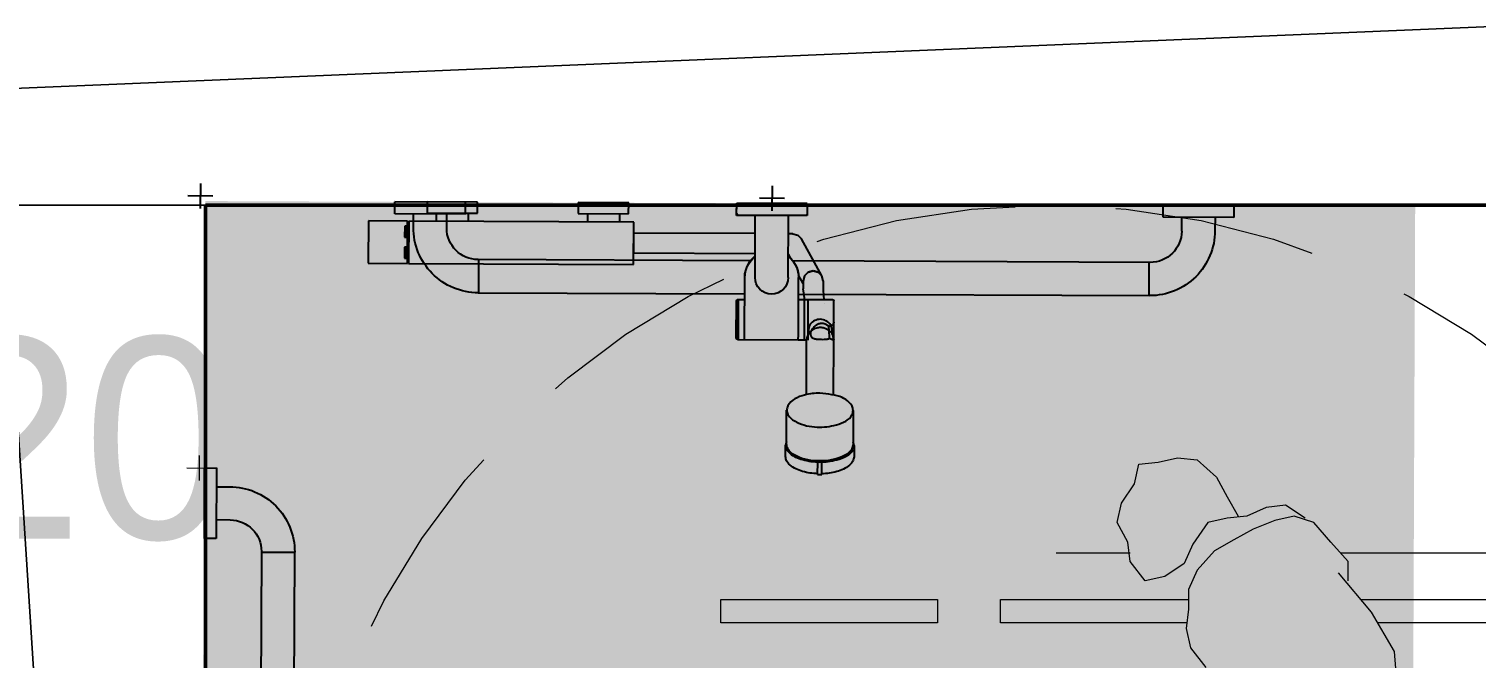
# Model space of a CAD drawing. Header units: metres. Extents: x 148.5 to 220.7, y 14.2 to 65.9.
# Drawn here: x 170.463 to 171.898, y 41.359 to 41.984 of the extents above; entities that cross this region are included whole.
import ezdxf

# ---------------------------------------------------------------- set-up
doc = ezdxf.new("R2010")
doc.units = ezdxf.units.M
doc.header["$XCLIPFRAME"] = 2
doc.header["$PDMODE"] = 65
doc.linetypes.add('AUSGEZOGEN', pattern=[0])
doc.linetypes.add('VERDECKT2_S2', pattern=[0.27, 0.2, -0.07])
for name, color, linetype, lineweight in [('Flächenelemente Allgemein', 7, 'AUSGEZOGEN', 13), ('Hilfskonstruktion', 52, 'AUSGEZOGEN', 25), ('Menschen', 7, 'AUSGEZOGEN', 18), ('Möblierung', 7, 'AUSGEZOGEN', 13), ('Raum', 250, 'AUSGEZOGEN', 13), ('Sanitär', 7, 'AUSGEZOGEN', 25), ('Standard', 7, 'AUSGEZOGEN', 25), ('Wand Holz nicht tragend', 7, 'AUSGEZOGEN', 13), ('Wand Holz tragend', 7, 'AUSGEZOGEN', 13)]:
    doc.layers.add(name, color=color, linetype=linetype, lineweight=lineweight)
doc.styles.add('Posterama Text Light', font='')
doc.styles.get('Posterama Text Light').set_extended_font_data('Posterama Text Light')
doc.dimstyles.new('DIMSTYLE_4', dxfattribs={"dimtxt": 0.2, "dimasz": 0.3, "dimexe": 0, "dimexo": 1e-06, "dimgap": 0.1, "dimtad": 0, "dimrnd": 0.005, "dimzin": 0, "dimdsep": 46, "dimtxsty": 'Posterama Text Light', "dimblk1": 'ALL_ML_STRICH', "dimblk2": 'ALL_ML_STRICH', "dimsah": 1, "dimcen": 0, "dimse1": 1, "dimse2": 1, "dimclrd": 7, "dimclre": 7, "dimclrt": 7, "dimadec": 0, "dimazin": 0, "dimtfac": 1, "dimtdec": 0, "dimtix": 1, "dimtmove": 2, "dimatfit": 3, "dimfxl": 0, "dimtzin": 0, "dimlwd": 0, "dimlwe": 25, "dimarcsym": 0})
doc.dimstyles.new('DIMSTYLE_5', dxfattribs={"dimtxt": 0.2, "dimasz": 0.3, "dimexe": 0, "dimexo": 1e-06, "dimgap": 0.1, "dimtad": 0, "dimdec": 3, "dimrnd": 0.005, "dimzin": 0, "dimdsep": 46, "dimtxsty": 'Posterama Text Light', "dimblk1": 'ALL_ML_STRICH', "dimblk2": 'ALL_ML_STRICH', "dimsah": 1, "dimcen": 0, "dimse1": 1, "dimse2": 1, "dimclrd": 7, "dimclre": 7, "dimclrt": 7, "dimadec": 0, "dimazin": 0, "dimtfac": 1, "dimtdec": 0, "dimtix": 1, "dimtmove": 2, "dimatfit": 3, "dimfxl": 0, "dimtzin": 0, "dimlwd": 0, "dimlwe": 25, "dimarcsym": 0})
doc.dimstyles.new('DIMSTYLE_8', dxfattribs={"dimtxt": 0.2, "dimasz": 0.3, "dimexe": 0, "dimexo": 1e-06, "dimgap": 0.1, "dimtad": 2, "dimdec": 1, "dimlfac": 100, "dimrnd": 0.5, "dimzin": 0, "dimdsep": 46, "dimtxsty": 'Posterama Text Light', "dimblk1": 'ALL_ML_STRICH', "dimblk2": 'ALL_ML_STRICH', "dimsah": 1, "dimcen": 0, "dimse1": 1, "dimse2": 1, "dimclrd": 7, "dimclre": 7, "dimclrt": 7, "dimadec": 0, "dimazin": 0, "dimtfac": 1, "dimtdec": 0, "dimtix": 1, "dimtmove": 2, "dimatfit": 3, "dimfxl": 0, "dimtvp": 1.2, "dimtzin": 0, "dimlwd": 0, "dimlwe": 18, "dimarcsym": 0})
picture_1 = doc.add_image_def('image1.jpg', size_in_pixel=(256, 256))

# ---------------------------------------------------------------- blocks, each defined once
blk = doc.blocks.new('NSY100')
at = {"color": 0, "linetype": 'ByBlock', "lineweight": -2}
for p, q in [((-0.05, 0), (0.05, 0)), ((0, 0.05), (0, -0.05))]:
    blk.add_line(p, q, dxfattribs=at)
blk = doc.blocks.new('S-Duschhandlauf-1250x762-Br_$F1', base_point=(0.005, -1.098))
at = {"layer": 'Flächenelemente Allgemein', "linetype": 'AUSGEZOGEN', "lineweight": 13, "transparency": 33554687}
blk.add_hatch(color=254, dxfattribs=at).paths.add_polyline_path([(0, -1.103), (-1.2, -1.103), (-1.2, -2.303), (0, -2.303)])
at = {"layer": 'Hilfskonstruktion', "color": 7, "linetype": 'AUSGEZOGEN', "lineweight": 13, "transparency": 33554687, "xscale": 0.2499999809265151, "yscale": 0.2499999809265151, "zscale": 0.2499999809265151}
blk.add_blockref('NSY100', (0.005, -1.098), dxfattribs=at)
blk = doc.blocks.new('S-Duschhandlauf-1250x762-Br_$F2', base_point=(0.005, -1.098))
at = {"layer": 'Hilfskonstruktion', "transparency": 33554687, "xscale": 0.2499999809265151, "yscale": 0.2499999809265151, "zscale": 0.2499999809265151}
blk.add_blockref('NSY100', (-0.562, -1.098), dxfattribs=at)
blk = doc.blocks.new('S-Duschhandlauf-1250x762-Br_$F4', base_point=(0.005, -1.098))
at = {"layer": 'Sanitär', "transparency": 33554687}
for p, q in [((-1.02, -1.103), (-0.95, -1.103)), ((-1.02, -1.103), (-1.02, -1.115)), ((-0.95, -1.115), (-0.95, -1.103)), ((-0.597, -1.103), (-0.527, -1.103)), ((-0.597, -1.103), (-0.597, -1.115)), ((-0.527, -1.115), (-0.527, -1.103)), ((-0.258, -1.103), (-0.188, -1.103)), ((-0.258, -1.115), (-0.258, -1.103)), ((-0.188, -1.115), (-0.188, -1.103)), ((-1.02, -1.115), (-0.95, -1.115)), ((-1.0015, -1.115), (-1.0015, -1.1282)), ((-0.9685, -1.1288), (-0.9685, -1.115)), ((-0.597, -1.115), (-0.527, -1.115)), ((-0.5785, -1.1765), (-0.5785, -1.115)), ((-0.5455, -1.1765), (-0.5455, -1.115)), ((-0.258, -1.115), (-0.188, -1.115)), ((-0.2395, -1.1288), (-0.2395, -1.115)), ((-0.2065, -1.1282), (-0.2065, -1.115)), ((-0.9373, -1.16), (-0.5829, -1.16)), ((-0.9365, -1.193), (-0.9365, -1.16)), ((-0.5411, -1.16), (-0.2707, -1.16)), ((-0.2715, -1.193), (-0.2715, -1.16)), ((-0.5887, -1.2335), (-0.5887, -1.1765)), ((-0.5353, -1.2335), (-0.5353, -1.1765)), ((-0.5887, -1.193), (-0.9369, -1.193)), ((-0.5947, -1.1985), (-0.5887, -1.1985)), ((-0.5947, -1.2385), (-0.5947, -1.1985)), ((-0.2711, -1.193), (-0.5353, -1.193)), ((-0.5291, -1.1985), (-0.5353, -1.1985)), ((-0.5293, -1.2385), (-0.5293, -1.1985)), ((-0.5272, -1.2365), (-0.5272, -1.2005)), ((-0.5887, -1.2376), (-0.5887, -1.2336)), ((-0.5353, -1.2376), (-0.5353, -1.2336)), ((-0.5947, -1.2385), (-0.5291, -1.2385)), ((-0.5887, -1.2385), (-0.5887, -1.2377)), ((-0.5353, -1.2385), (-0.5353, -1.2377))]:
    blk.add_line(p, q, dxfattribs=at)
for centre, radius, start, end in [((-0.9369, -1.1284), 0.0646, 179.8467, 270), ((-0.9373, -1.1288), 0.0312, 180, 270), ((-0.2711, -1.1284), 0.0646, 270, 0.1533), ((-0.2707, -1.1288), 0.0312, 270, 0), ((-0.5618, -1.1767), 0.0269, 128.406, 180.3266), ((-0.5623, -1.1767), 0.0269, 359.6734, 51.594), ((-0.562, -1.1765), 0.0165, 180, 0), ((-0.5291, -1.2005), 0.00199, 0, 90), ((-0.5291, -1.2365), 0.00199, 270, 0)]:
    blk.add_arc(centre, radius, start, end, dxfattribs=at)
at = {"layer": 'Hilfskonstruktion', "transparency": 33554687, "xscale": 0.2499999809265151, "yscale": 0.2499999809265151, "zscale": 0.2499999809265151}
blk.add_blockref('NSY100', (0.005, -1.098), dxfattribs=at)
blk = doc.blocks.new('S-DUArmatur-01_$F2', base_point=(-5.6261, 2.1674))
at = {"layer": 'Hilfskonstruktion', "color": 7, "linetype": 'AUSGEZOGEN', "lineweight": 13, "transparency": 33554687, "xscale": 0.2499999809265151, "yscale": 0.2499999809265151, "zscale": 0.2499999809265151}
blk.add_blockref('NSY100', (-5.6261, 2.1674), dxfattribs=at)
blk = doc.blocks.new('S-DUArmatur-01_$F3', base_point=(-5.6261, 2.1674))
at = {"layer": 'Sanitär', "linetype": 'AUSGEZOGEN', "lineweight": 13, "transparency": 33554687}
for color, points in [(1, [(-5.2639, 2.1274), (-5.2619, 2.1274), (-5.2619, 2.1383), (-5.2639, 2.1383)]), (5, [(-5.2639, 2.1066), (-5.2619, 2.1066), (-5.2619, 2.1174), (-5.2639, 2.1174)])]:
    blk.add_hatch(color=color, dxfattribs=at).paths.add_polyline_path(points)
at = {"layer": 'Sanitär', "transparency": 33554687}
for p, q in [((-5.484, 2.1514), (-5.484, 2.1624)), ((-5.484, 2.1624), (-5.434, 2.1624)), ((-5.434, 2.1624), (-5.434, 2.1514)), ((-5.334, 2.1514), (-5.334, 2.1624)), ((-5.334, 2.1624), (-5.284, 2.1624)), ((-5.284, 2.1624), (-5.284, 2.1514)), ((-5.489, 2.1013), (-5.489, 2.1433)), ((-5.489, 2.1433), (-5.2659, 2.1433)), ((-5.434, 2.1514), (-5.484, 2.1514)), ((-5.4749, 2.1514), (-5.4749, 2.1433)), ((-5.4431, 2.1514), (-5.4431, 2.1433)), ((-5.284, 2.1514), (-5.334, 2.1514)), ((-5.3249, 2.1514), (-5.3249, 2.1433)), ((-5.2931, 2.1514), (-5.2931, 2.1433)), ((-5.2659, 2.1433), (-5.2659, 2.1013)), ((-5.2659, 2.1392), (-5.2648, 2.1392)), ((-5.2648, 2.1013), (-5.2648, 2.1433)), ((-5.2648, 2.1433), (-5.2259, 2.1433)), ((-5.2259, 2.1433), (-5.2259, 2.1013)), ((-5.2639, 2.1274), (-5.2639, 2.1383)), ((-5.2639, 2.1383), (-5.2619, 2.1383)), ((-5.2619, 2.1274), (-5.2639, 2.1274)), ((-5.2619, 2.1383), (-5.2619, 2.1274)), ((-5.2639, 2.1066), (-5.2639, 2.1174)), ((-5.2639, 2.1174), (-5.2619, 2.1174)), ((-5.2619, 2.1174), (-5.2619, 2.1066)), ((-5.2659, 2.1013), (-5.489, 2.1013)), ((-5.2659, 2.1054), (-5.2648, 2.1054)), ((-5.2259, 2.1013), (-5.2648, 2.1013)), ((-5.2619, 2.1066), (-5.2639, 2.1066))]:
    blk.add_line(p, q, dxfattribs=at)
at = {"layer": 'Hilfskonstruktion', "color": 7, "linetype": 'AUSGEZOGEN', "lineweight": 13, "transparency": 33554687, "xscale": 0.2499999809265151, "yscale": 0.2499999809265151, "zscale": 0.2499999809265151}
blk.add_blockref('NSY100', (-5.6261, 2.1674), dxfattribs=at)
blk = doc.blocks.new('S-Armatur-bfrei-02_$F2', base_point=(-6.4031, 2.1674))
at = {"layer": 'Hilfskonstruktion', "transparency": 33554687}
for p, q in [((-6.463, 2.0374), (-6.463, 2.0335)), ((-6.4608, 2.0294), (-6.4603, 2.0363)), ((-6.44, 2.0374), (-6.44, 2.0335))]:
    blk.add_line(p, q, dxfattribs=at)
for points, start_tangent, end_tangent in [([(-6.463, 2.0374), (-6.4626, 2.04), (-6.4623, 2.0409)], (0.106944, 0.999847), (0.383867, 0.927373)), ([(-6.4623, 2.0409), (-6.4594, 2.0447), (-6.4546, 2.0471), (-6.4515, 2.0476), (-6.4486, 2.0472), (-6.4436, 2.0447), (-6.4404, 2.04), (-6.44, 2.0374)], (0.379525, 0.916884), (0.106785, -1.00001)), ([(-6.465, 2.0277), (-6.4648, 2.0275), (-6.4641, 2.0272), (-6.4631, 2.0274), (-6.4621, 2.0278), (-6.4615, 2.0284), (-6.4608, 2.0294)], (0.397544, -0.986), (0.548852, 0.828921)), ([(-6.4425, 2.0362), (-6.442, 2.0346), (-6.4418, 2.0326), (-6.4421, 2.0312), (-6.443, 2.0299), (-6.4439, 2.0292), (-6.4454, 2.0285), (-6.4488, 2.0279), (-6.4526, 2.0277), (-6.4557, 2.0277), (-6.4583, 2.028), (-6.4597, 2.0282), (-6.4606, 2.0288), (-6.4608, 2.0293)], (0.423115, -0.908857), (-0.311918, 0.972571))]:
    blk.add_spline(points, degree=3, dxfattribs=dict(at, start_tangent=start_tangent, end_tangent=end_tangent))
at = {"layer": 'Sanitär', "transparency": 33554687}
for p, q in [((-6.4381, 2.1624), (-6.4381, 2.1524)), ((-6.4381, 2.1624), (-6.3681, 2.1624)), ((-6.3681, 2.1524), (-6.3681, 2.1624)), ((-6.4381, 2.1524), (-6.4381, 2.1521)), ((-6.4381, 2.1521), (-6.438, 2.1517)), ((-6.438, 2.1517), (-6.4379, 2.1514)), ((-6.4379, 2.1514), (-6.4377, 2.1511)), ((-6.4377, 2.1511), (-6.4374, 2.1509)), ((-6.4374, 2.1509), (-6.4371, 2.1507)), ((-6.4371, 2.1507), (-6.4368, 2.1505)), ((-6.4368, 2.1505), (-6.4365, 2.1504)), ((-6.4365, 2.1504), (-6.4361, 2.1504)), ((-6.4361, 2.1504), (-6.3701, 2.1504)), ((-6.4196, 2.0889), (-6.4196, 2.1504)), ((-6.3866, 2.0889), (-6.3866, 2.1504)), ((-6.3698, 2.1504), (-6.3701, 2.1504)), ((-6.3694, 2.1505), (-6.3698, 2.1504)), ((-6.3691, 2.1507), (-6.3694, 2.1505)), ((-6.3688, 2.1509), (-6.3691, 2.1507)), ((-6.3686, 2.1511), (-6.3688, 2.1509)), ((-6.3684, 2.1514), (-6.3686, 2.1511)), ((-6.3683, 2.1517), (-6.3684, 2.1514)), ((-6.3682, 2.1521), (-6.3683, 2.1517)), ((-6.3681, 2.1524), (-6.3682, 2.1521)), ((-6.453, 2.0907), (-6.4326, 2.1274)), ((-6.4289, 2.1311), (-6.4326, 2.1274)), ((-6.4239, 2.1324), (-6.4289, 2.1311)), ((-6.4239, 2.1324), (-6.4196, 2.1324)), ((-6.3866, 2.1324), (-6.266, 2.1324)), ((-6.266, 2.1324), (-6.266, 2.1124)), ((-6.4221, 2.1077), (-6.4196, 2.1121)), ((-6.3866, 2.1124), (-6.266, 2.1124)), ((-6.4443, 2.0957), (-6.4493, 2.0943)), ((-6.4493, 2.0943), (-6.4443, 2.0956)), ((-6.4393, 2.0943), (-6.4443, 2.0957)), ((-6.4443, 2.0956), (-6.4393, 2.0942)), ((-6.428, 2.0987), (-6.429, 2.0956)), ((-6.4265, 2.1018), (-6.428, 2.0987)), ((-6.4247, 2.1046), (-6.4265, 2.1018)), ((-6.4226, 2.1072), (-6.4247, 2.1046)), ((-6.4201, 2.1095), (-6.4226, 2.1072)), ((-6.4196, 2.1099), (-6.4201, 2.1095)), ((-6.3861, 2.1095), (-6.3866, 2.1099)), ((-6.3837, 2.1072), (-6.3861, 2.1095)), ((-6.3815, 2.1046), (-6.3837, 2.1072)), ((-6.3797, 2.1018), (-6.3815, 2.1046)), ((-6.3783, 2.0987), (-6.3797, 2.1018)), ((-6.3773, 2.0956), (-6.3783, 2.0987)), ((-6.4543, 2.0856), (-6.453, 2.0907)), ((-6.4543, 2.0856), (-6.4543, 2.0762)), ((-6.4493, 2.0943), (-6.453, 2.0907)), ((-6.453, 2.0907), (-6.4493, 2.0943)), ((-6.4357, 2.0907), (-6.4393, 2.0943)), ((-6.4393, 2.0942), (-6.4356, 2.0906)), ((-6.4356, 2.0906), (-6.4357, 2.0907)), ((-6.4356, 2.0906), (-6.4356, 2.0906)), ((-6.4356, 2.0906), (-6.4343, 2.0857)), ((-6.4343, 2.0831), (-6.4297, 2.0914)), ((-6.4343, 2.0857), (-6.4343, 2.0856)), ((-6.4343, 2.0856), (-6.4343, 2.0826)), ((-6.4343, 2.0826), (-6.4343, 2.0778)), ((-6.4296, 2.0923), (-6.4298, 2.0889)), ((-6.4298, 2.0319), (-6.4298, 2.0889)), ((-6.429, 2.0956), (-6.4296, 2.0923)), ((-6.3766, 2.0923), (-6.3773, 2.0956)), ((-6.3764, 2.0889), (-6.3766, 2.0923)), ((-6.3764, 2.0319), (-6.3764, 2.0889)), ((-6.464, 2.0669), (-6.4298, 2.0669)), ((-6.4543, 2.0762), (-6.455, 2.0669)), ((-6.4394, 2.0325), (-6.4394, 2.0669)), ((-6.4361, 2.0669), (-6.4343, 2.0778)), ((-6.3703, 2.0669), (-6.3764, 2.0669)), ((-6.3703, 2.0269), (-6.3703, 2.0669)), ((-6.465, 2.0448), (-6.465, 2.0659)), ((-6.4553, 2.0633), (-6.4553, 2.0632)), ((-6.3683, 2.029), (-6.3683, 2.0649)), ((-6.465, 2.0278), (-6.465, 2.0448)), ((-6.4603, 2.0363), (-6.46, 2.0407)), ((-6.465, 1.9725), (-6.465, 2.0274)), ((-6.463, 2.0335), (-6.463, 2.0334)), ((-6.4604, 2.0346), (-6.4604, 2.0347)), ((-6.44, 2.0335), (-6.44, 2.0334)), ((-6.4394, 2.0269), (-6.4394, 2.0325)), ((-6.438, 1.9725), (-6.438, 2.0274)), ((-6.438, 2.0269), (-6.4297, 2.0269)), ((-6.4298, 2.0269), (-6.4298, 2.0319)), ((-6.4298, 2.0273), (-6.4298, 2.0277)), ((-6.4298, 2.0271), (-6.4298, 2.0273)), ((-6.4298, 2.0269), (-6.4298, 2.0271)), ((-6.4298, 2.0269), (-6.3703, 2.0269)), ((-6.3764, 2.0278), (-6.3764, 2.0319)), ((-6.3764, 2.0269), (-6.3764, 2.0277)), ((-6.4845, 1.9573), (-6.4845, 1.9235)), ((-6.4185, 1.9235), (-6.4185, 1.9573)), ((-6.4855, 1.9226), (-6.4845, 1.9262)), ((-6.4185, 1.9262), (-6.4175, 1.9226)), ((-6.4855, 1.9226), (-6.4855, 1.9113)), ((-6.4175, 1.9113), (-6.4175, 1.9226)), ((-6.4535, 1.8935), (-6.4535, 1.9057)), ((-6.4495, 1.8935), (-6.4495, 1.9057)), ((-6.4495, 1.8935), (-6.4535, 1.8935))]:
    blk.add_line(p, q, dxfattribs=at)
for centre, radius, start, end in [((-6.4031, 2.0889), 0.0165, 180, 0), ((-6.464, 2.0659), 0.00103, 89.9501, 180), ((-6.3703, 2.0649), 0.00205, 0, 90), ((-6.3703, 2.029), 0.00205, 269.9985, 0)]:
    blk.add_arc(centre, radius, start, end, dxfattribs=at)
for points, start_tangent, end_tangent in [([(-6.465, 2.0447), (-6.4649, 2.0443), (-6.4632, 2.0419), (-6.4623, 2.0409)], (0.200443, -0.986229), (0.755494, -0.644072)), ([(-6.465, 2.0274), (-6.4645, 2.0304), (-6.4611, 2.0357), (-6.4553, 2.0387), (-6.4515, 2.0393), (-6.4481, 2.0388), (-6.4425, 2.0362)], (0.105857, 1.000091), (0.794728, -0.626809)), ([(-6.4623, 2.0409), (-6.4621, 2.0408), (-6.4615, 2.0405), (-6.4607, 2.0404), (-6.46, 2.0407), (-6.4593, 2.0412), (-6.4576, 2.0422), (-6.4553, 2.0431), (-6.4536, 2.0434), (-6.4517, 2.0433), (-6.4486, 2.0423), (-6.4466, 2.0411), (-6.443, 2.037), (-6.4425, 2.0362)], (0.756899, -0.645269), (0.420624, -0.903505)), ([(-6.465, 2.0279), (-6.465, 2.0277)], (0.324585, -0.953612), (0.368827, -0.914775)), ([(-6.4425, 2.0362), (-6.442, 2.0357), (-6.4385, 2.0304), (-6.438, 2.0274)], (0.776674, -0.61257), (0.104957, -0.999917)), ([(-6.4845, 1.9573), (-6.4833, 1.953), (-6.4679, 1.9429), (-6.4489, 1.9406), (-6.4281, 1.9456), (-6.4197, 1.953), (-6.4186, 1.9569), (-6.4197, 1.9615), (-6.4362, 1.9723), (-6.4515, 1.9742), (-6.4634, 1.9728), (-6.4735, 1.9699), (-6.4802, 1.9655), (-6.4833, 1.9615), (-6.4845, 1.9573)], (0.214226, -0.997137), (-0.19286, -0.998855)), ([(-6.4845, 1.9235), (-6.4833, 1.9192), (-6.4746, 1.9117), (-6.4515, 1.907), (-6.4281, 1.9118), (-6.4197, 1.9192), (-6.4185, 1.9235)], (0.205118, -0.997845), (0.205026, 0.997534)), ([(-6.4855, 1.9226), (-6.4843, 1.9183), (-6.4684, 1.9079), (-6.4515, 1.9056), (-6.4346, 1.9079), (-6.422, 1.9142), (-6.4187, 1.9183), (-6.4175, 1.9226)], (0.214007, -0.996656), (0.194013, 0.996915)), ([(-6.4855, 1.9113), (-6.4843, 1.907), (-6.481, 1.9029), (-6.4684, 1.8965), (-6.4535, 1.8943)], (0.193971, -0.996887), (0.975193, -0.026529)), ([(-6.4495, 1.8943), (-6.4346, 1.8965), (-6.422, 1.9029), (-6.4187, 1.907), (-6.4175, 1.9113)], (0.986464, 0.031024), (0.194026, 0.996919))]:
    blk.add_spline(points, degree=3, dxfattribs=dict(at, start_tangent=start_tangent, end_tangent=end_tangent))
at = {"layer": 'Hilfskonstruktion', "color": 7, "linetype": 'AUSGEZOGEN', "lineweight": 13, "transparency": 33554687, "xscale": 0.2499999809265151, "yscale": 0.2499999809265151, "zscale": 0.2499999809265151}
blk.add_blockref('NSY100', (-6.4031, 2.1674), dxfattribs=at)
blk = doc.blocks.new('S-Armatur-bfrei-02_$F3', base_point=(-6.4031, 2.1674))
at = {"layer": 'Hilfskonstruktion', "color": 7, "linetype": 'AUSGEZOGEN', "lineweight": 13, "transparency": 33554687, "xscale": 0.2499999809265151, "yscale": 0.2499999809265151, "zscale": 0.2499999809265151}
blk.add_blockref('NSY100', (-6.4031, 2.1674), dxfattribs=at)
blk = doc.blocks.new('S-Armatur-bfrei-02_$F4', base_point=(-6.4031, 2.1674))
at = {"layer": 'Hilfskonstruktion', "color": 7, "linetype": 'AUSGEZOGEN', "lineweight": 13, "transparency": 33554687, "xscale": 0.2499999809265151, "yscale": 0.2499999809265151, "zscale": 0.2499999809265151}
blk.add_blockref('NSY100', (-6.4031, 2.1674), dxfattribs=at)
blk.add_blockref('NSY100', (-6.4031, 2.1674), dxfattribs=at)
blk = doc.blocks.new('S-Haltegriff-600_$F2', base_point=(0.77, 1.6637))
at = {"layer": 'Sanitär', "transparency": 33554687}
for p, q in [((0.1, 1.6587), (0.0999, 1.6467)), ((0.1, 1.6587), (0.17, 1.6587)), ((0.17, 1.6467), (0.17, 1.6587)), ((0.7, 1.6587), (0.77, 1.6587)), ((0.7, 1.6467), (0.7, 1.6587)), ((0.77, 1.6467), (0.77, 1.6587)), ((0.0999, 1.6467), (0.17, 1.6467)), ((0.1185, 1.6467), (0.1185, 1.6335)), ((0.1515, 1.6329), (0.1515, 1.6467)), ((0.7, 1.6467), (0.77, 1.6467)), ((0.7185, 1.6329), (0.7185, 1.6467)), ((0.7515, 1.6335), (0.7515, 1.6467)), ((0.1826, 1.6017), (0.6865, 1.6017)), ((0.1835, 1.5687), (0.1835, 1.6017)), ((0.6865, 1.5687), (0.6865, 1.6017)), ((0.6865, 1.5687), (0.1831, 1.5687))]:
    blk.add_line(p, q, dxfattribs=at)
for centre, radius, start, end in [((0.1831, 1.6333), 0.0646, 179.8467, 270), ((0.1826, 1.6329), 0.0312, 180, 270), ((0.6869, 1.6333), 0.0646, 270, 0.1533), ((0.6873, 1.6329), 0.0312, 270, 0)]:
    blk.add_arc(centre, radius, start, end, dxfattribs=at)
at = {"layer": 'Hilfskonstruktion', "color": 7, "linetype": 'AUSGEZOGEN', "lineweight": 13, "transparency": 33554687, "xscale": 0.2499999809265151, "yscale": 0.2499999809265151, "zscale": 0.2499999809265151}
for p in [(0.1, 1.6637), (0.77, 1.6637)]:
    blk.add_blockref('NSY100', p, dxfattribs=at)
blk = doc.blocks.new('ALL_ML_STRICH')
at = {"color": 0, "linetype": 'ByBlock', "lineweight": -2}
for p, q in [((0, -0.5), (0, 0.5)), ((-0.3, -0.3), (0.3, 0.3)), ((-1, 0), (0.5, 0))]:
    blk.add_line(p, q, dxfattribs=at)
blk = doc.blocks.new('*D166')
at = {"layer": 'DEFPOINTS', "color": 7, "linetype": 'AUSGEZOGEN', "lineweight": 25, "transparency": 33554687}
for p in [(172.4478, 41.8088), (170.4377, 40.3848), (176.5632, 40.3848)]:
    blk.add_point(p, dxfattribs=at)
at = {"layer": 'Standard', "color": 7, "linetype": 'AUSGEZOGEN', "lineweight": -2, "transparency": 33554687}
for p, q in [((176.5632, 41.5745), (176.5632, 41.8088)), ((176.5632, 40.3848), (176.5632, 40.7745))]:
    blk.add_line(p, q, dxfattribs=at)
at = {"layer": 'Standard', "color": 7, "linetype": 'AUSGEZOGEN', "lineweight": 25, "transparency": 33554687, "xscale": 0.3, "yscale": 0.3, "zscale": 0.3}
for p, rotation in [((176.5632, 41.8088), 90), ((176.5632, 40.3848), 270)]:
    blk.add_blockref('ALL_ML_STRICH', p, dxfattribs=dict(at, rotation=rotation))
at = {"layer": 'Standard', "color": 7, "linetype": 'AUSGEZOGEN', "lineweight": 25, "transparency": 33554687, "insert": (176.5632, 41.1745), "char_height": 0.2, "width": 1, "attachment_point": 5, "rotation": 90, "style": 'Posterama Text Light'}
blk.add_mtext('\\A1;{\\A1;{1.42\\H0.132000;\\S5^ ;}}', dxfattribs=at)
blk = doc.blocks.new('Rollstuhl-01-2D')
at = {"layer": 'Menschen', "linetype": 'AUSGEZOGEN', "lineweight": 25, "transparency": 33554687}
blk.add_hatch(color=253, dxfattribs=at).paths.add_polyline_path([(-0.0254, -0.0619), (-0.03, -0.0341), (-0.03, -0.0133), (-0.0323, 0.0098), (-0.0366, 0.0379), (-0.0448, 0.0379), (-0.0641, 0.0443), (-0.0834, 0.0507), (-0.0909, 0.0734), (-0.0919, 0.0721), (-0.1112, 0.0829), (-0.1262, 0.1053), (-0.1262, 0.1128), (-0.137, 0.1321), (-0.1413, 0.1514), (-0.137, 0.1707), (-0.1327, 0.19), (-0.1305, 0.2114), (-0.1305, 0.2328), (-0.1198, 0.2521), (-0.1048, 0.2714), (-0.0941, 0.2928), (-0.0748, 0.3014), (-0.0555, 0.3014), (-0.034, 0.3035), (-0.0126, 0.3121), (0.0088, 0.3142), (0.0281, 0.3142), (0.0474, 0.3121), (0.0667, 0.2971), (0.0753, 0.2778), (0.0946, 0.2628), (0.1032, 0.2435), (0.1053, 0.2242), (0.1118, 0.2028), (0.1118, 0.1643), (0.1096, 0.145), (0.1011, 0.1257), (0.1032, 0.1064), (0.0968, 0.085), (0.0882, 0.0657), (0.0689, 0.0679), (0.0624, 0.0705), (0.0517, 0.0571), (0.0324, 0.0443), (0.0284, 0.042), (0.0209, -0.0064), (0.0163, -0.0387), (0.0163, -0.0619), (0.0186, -0.0827), (0.0209, -0.1035), (0.0209, -0.1173), (0.0255, -0.1636), (0.0302, -0.1844), (0.0371, -0.2052), (0.044, -0.226), (0.0556, -0.2468), (0.0678, -0.2522), (0.0591, -0.2888), (0.0551, -0.3091), (0.0571, -0.3314), (0.0591, -0.3517), (0.0632, -0.3963), (0.0693, -0.4166), (0.0794, -0.4369), (0.0794, -0.4571), (0.0855, -0.4774), (0.0957, -0.4977), (0.1058, -0.518), (0.1261, -0.5342), (0.1464, -0.5444), (0.1667, -0.5342), (0.187, -0.518), (0.187, -0.4724), (0.1907, -0.4724), (0.1968, -0.4572), (0.2037, -0.4364), (0.2153, -0.4156), (0.213, -0.3948), (0.213, -0.374), (0.2153, -0.3532), (0.2176, -0.3324), (0.2199, -0.3115), (0.2199, -0.2491), (0.2153, -0.2283), (0.2083, -0.2075), (0.2083, -0.1867), (0.2107, -0.1659), (0.2189, -0.1474), (0.2222, -0.1173), (0.2269, -0.0965), (0.2269, -0.0133), (0.2222, 0.0075), (0.2199, 0.0283), (0.2222, 0.0491), (0.2176, 0.0699), (0.2083, 0.0907), (0.2083, 0.1115), (0.1975, 0.1385), (0.1852, 0.1344), (0.2323, 0.1532), (0.2602, 0.1279), (0.2993, 0.1312), (0.3384, 0.1377), (0.3681, 0.1468), (0.384, 0.1214), (0.4231, 0.1214), (0.4623, 0.1377), (0.5014, 0.1735), (0.5014, 0.2126), (0.4949, 0.2517), (0.459, 0.2907), (0.4199, 0.2907), (0.3892, 0.2856), (0.3612, 0.3135), (0.283, 0.3135), (0.2439, 0.3298), (0.2047, 0.3428), (0.1624, 0.3494), (0.1232, 0.3526), (0.0841, 0.3559), (0.045, 0.3591), (0.0059, 0.3656), (-0.0365, 0.3754), (-0.0756, 0.3754), (-0.1147, 0.3689), (-0.1538, 0.3526), (-0.193, 0.3363), (-0.1984, 0.3345), (-0.2679, 0.3461), (-0.307, 0.3428), (-0.3462, 0.32), (-0.3737, 0.2971), (-0.3964, 0.2971), (-0.4157, 0.2799), (-0.435, 0.2628), (-0.4414, 0.2435), (-0.4372, 0.2242), (-0.4286, 0.2028), (-0.4179, 0.1835), (-0.4071, 0.1643), (-0.3878, 0.1471), (-0.3685, 0.1386), (-0.3492, 0.1386), (-0.3299, 0.1364), (-0.3106, 0.1407), (-0.2895, 0.1571), (-0.2549, 0.1312), (-0.2158, 0.1214), (-0.2024, 0.1203), (-0.2174, 0.0977), (-0.229, 0.0769), (-0.2244, 0.056), (-0.2198, 0.0329), (-0.2221, 0.0121), (-0.2336, -0.0087), (-0.2429, -0.0295), (-0.2475, -0.0503), (-0.2475, -0.0711), (-0.236, -0.0919), (-0.2313, -0.1127), (-0.2313, -0.1543), (-0.2267, -0.1775), (-0.2198, -0.1983), (-0.2174, -0.2191), (-0.2105, -0.2399), (-0.2082, -0.2607), (-0.2221, -0.2815), (-0.2244, -0.3023), (-0.2244, -0.3878), (-0.2151, -0.4086), (-0.2151, -0.4295), (-0.2105, -0.4526), (-0.2082, -0.4595), (-0.2093, -0.46), (-0.2007, -0.4815), (-0.1906, -0.5018), (-0.1987, -0.522), (-0.1784, -0.5302), (-0.1581, -0.5403), (-0.1378, -0.5423), (-0.1175, -0.5423), (-0.0992, -0.52), (-0.0809, -0.4997), (-0.0688, -0.4795), (-0.0647, -0.4571), (-0.0667, -0.4369), (-0.0667, -0.3963), (-0.0586, -0.376), (-0.0505, -0.3557), (-0.0424, -0.3355), (-0.0424, -0.3132), (-0.0485, -0.2929), (-0.0505, -0.2706), (-0.0584, -0.2495), (-0.0578, -0.2491), (-0.0439, -0.2283), (-0.0369, -0.2075), (-0.0323, -0.1659), (-0.0369, -0.1451), (-0.0369, -0.1243), (-0.0323, -0.1035), (-0.0184, -0.0827)])
at = {"layer": 'Möblierung', "transparency": 33554687}
for p, q in [((-0.4049, 0.2895), (-0.4049, 0.5624)), ((-0.2679, 0.3461), (-0.307, 0.3428)), ((-0.307, 0.3428), (-0.3462, 0.32)), ((-0.3462, 0.32), (-0.3853, 0.2875)), ((-0.3964, 0.2971), (-0.4157, 0.2799)), ((-0.3771, 0.2971), (-0.3964, 0.2971)), ((-0.4157, 0.2799), (-0.435, 0.2628)), ((-0.435, 0.2628), (-0.4414, 0.2435)), ((-0.4393, 0.2542), (-0.4522, 0.2349)), ((-0.4522, 0.2349), (-0.45, 0.2157)), ((-0.4414, 0.2435), (-0.4372, 0.2242)), ((-0.45, 0.2157), (-0.4414, 0.1964)), ((-0.4372, 0.2242), (-0.4286, 0.2028)), ((-0.4286, 0.2028), (-0.4179, 0.1835)), ((-0.4607, 0.1771), (-0.4414, 0.1878)), ((-0.4414, 0.1964), (-0.4393, 0.1771)), ((-0.48, 0.1664), (-0.4607, 0.1771)), ((-0.4393, 0.1771), (-0.435, 0.1578)), ((-0.4179, 0.1835), (-0.4071, 0.1643)), ((-0.4972, 0.1471), (-0.48, 0.1664)), ((-0.4071, 0.1643), (-0.3878, 0.1471)), ((-0.4993, 0.1278), (-0.4972, 0.1471)), ((-0.435, 0.1578), (-0.4136, 0.1428)), ((-0.3878, 0.1471), (-0.3685, 0.1386)), ((-0.3106, 0.1407), (-0.2913, 0.1557)), ((-0.4136, 0.1428), (-0.3943, 0.1343)), ((-0.3943, 0.1343), (-0.3814, 0.115)), ((-0.3685, 0.1386), (-0.3492, 0.1386)), ((-0.3492, 0.1386), (-0.3299, 0.1364)), ((-0.3299, 0.1364), (-0.3106, 0.1407)), ((-0.4951, 0.1086), (-0.4993, 0.1278)), ((-0.3814, 0.115), (-0.3771, 0.0957)), ((-0.4929, 0.0893), (-0.4951, 0.1086)), ((-0.4736, 0.085), (-0.4929, 0.0893)), ((-0.3771, 0.0957), (-0.3964, 0.0807)), ((-0.4543, 0.0721), (-0.4736, 0.085)), ((-0.435, 0.0679), (-0.4543, 0.0721)), ((-0.4157, 0.0786), (-0.435, 0.0679)), ((-0.3964, 0.0807), (-0.4157, 0.0786)), ((-0.4049, 0.0075), (-0.405, 0.0807))]:
    blk.add_line(p, q, dxfattribs=at)
for points in [[(-0.3586, 0.3097), (-0.3586, 0.6294), (-0.3355, 0.6294), (-0.3355, 0.3263)], [(-0.3355, 0.137), (-0.3355, -0.048), (-0.3586, -0.048), (-0.3586, 0.1386)]]:
    blk.add_lwpolyline(points, dxfattribs=at)
blk.add_lwpolyline([(-0.3586, -0.1104), (-0.3355, -0.1104), (-0.3355, -0.3254), (-0.3586, -0.3254), (-0.3586, -0.1104)], close=True, dxfattribs=at)
at = {"layer": 'Möblierung', "linetype": 'VERDECKT2_S2', "transparency": 33554687}
blk.add_circle((0, 0), 0.75, dxfattribs=at)
blk = doc.blocks.new('*D176')
at = {"layer": 'DEFPOINTS', "color": 7, "linetype": 'AUSGEZOGEN', "lineweight": 18, "transparency": 33554687}
for p in [(167.2978, 41.8088), (170.4377, 41.8088), (167.2978, 41.2237)]:
    blk.add_point(p, dxfattribs=at)
at = {"layer": 'Standard', "color": 7, "linetype": 'AUSGEZOGEN', "lineweight": -2, "transparency": 33554687}
for p, q in [((167.2978, 41.2237), (168.5867, 41.2237)), ((169.2467, 41.2237), (170.4377, 41.2237))]:
    blk.add_line(p, q, dxfattribs=at)
at = {"layer": 'Standard', "color": 7, "linetype": 'AUSGEZOGEN', "lineweight": 18, "transparency": 33554687, "xscale": 0.3, "yscale": 0.3, "zscale": 0.3, "rotation": 180}
blk.add_blockref('ALL_ML_STRICH', (167.2978, 41.2237), dxfattribs=at)
at = {"layer": 'Standard', "color": 7, "linetype": 'AUSGEZOGEN', "lineweight": 18, "transparency": 33554687, "xscale": 0.3, "yscale": 0.3, "zscale": 0.3}
blk.add_blockref('ALL_ML_STRICH', (170.4377, 41.2237), dxfattribs=at)
at = {"layer": 'Standard', "color": 7, "linetype": 'AUSGEZOGEN', "lineweight": 18, "transparency": 33554687, "insert": (168.9167, 41.2237), "char_height": 0.2, "width": 0.8, "attachment_point": 5, "style": 'Posterama Text Light'}
blk.add_mtext('\\A1;{\\A1;{3.14\\H0.132000;\\S^ ;}}', dxfattribs=at)
blk = doc.blocks.new('*D177')
at = {"layer": 'DEFPOINTS', "color": 7, "linetype": 'AUSGEZOGEN', "lineweight": 18, "transparency": 33554687}
for p in [(170.4377, 41.8088), (170.6377, 41.8088), (170.4377, 41.2237)]:
    blk.add_point(p, dxfattribs=at)
at = {"layer": 'Standard', "color": 7, "linetype": 'AUSGEZOGEN', "lineweight": -2, "transparency": 33554687}
blk.add_line((170.4377, 41.2237), (170.6377, 41.2237), dxfattribs=at)
at = {"layer": 'Standard', "color": 7, "linetype": 'AUSGEZOGEN', "lineweight": 18, "transparency": 33554687, "xscale": 0.3, "yscale": 0.3, "zscale": 0.3, "rotation": 180}
blk.add_blockref('ALL_ML_STRICH', (170.4377, 41.2237), dxfattribs=at)
at = {"layer": 'Standard', "color": 7, "linetype": 'AUSGEZOGEN', "lineweight": 18, "transparency": 33554687, "xscale": 0.3, "yscale": 0.3, "zscale": 0.3}
blk.add_blockref('ALL_ML_STRICH', (170.6377, 41.2237), dxfattribs=at)
at = {"layer": 'Standard', "color": 7, "linetype": 'AUSGEZOGEN', "lineweight": 18, "transparency": 33554687, "insert": (170.5166, 41.5765), "char_height": 0.2, "width": 0.8, "attachment_point": 5, "style": 'Posterama Text Light'}
blk.add_mtext('\\A1;{\\A1;{20\\H0.132000;\\S^ ;}}', dxfattribs=at)
blk = doc.blocks.new('*D178')
at = {"layer": 'DEFPOINTS', "color": 7, "linetype": 'AUSGEZOGEN', "lineweight": 18, "transparency": 33554687}
for p in [(170.6377, 41.8088), (172.4478, 41.8088), (170.6377, 41.2237)]:
    blk.add_point(p, dxfattribs=at)
at = {"layer": 'Standard', "color": 7, "linetype": 'AUSGEZOGEN', "lineweight": -2, "transparency": 33554687}
for p, q in [((170.6377, 41.2237), (171.3068, 41.2237)), ((171.9668, 41.2237), (172.4478, 41.2237))]:
    blk.add_line(p, q, dxfattribs=at)
at = {"layer": 'Standard', "color": 7, "linetype": 'AUSGEZOGEN', "lineweight": 18, "transparency": 33554687, "xscale": 0.3, "yscale": 0.3, "zscale": 0.3, "rotation": 180}
blk.add_blockref('ALL_ML_STRICH', (170.6377, 41.2237), dxfattribs=at)
at = {"layer": 'Standard', "color": 7, "linetype": 'AUSGEZOGEN', "lineweight": 18, "transparency": 33554687, "xscale": 0.3, "yscale": 0.3, "zscale": 0.3}
blk.add_blockref('ALL_ML_STRICH', (172.4478, 41.2237), dxfattribs=at)
at = {"layer": 'Standard', "color": 7, "linetype": 'AUSGEZOGEN', "lineweight": 18, "transparency": 33554687, "insert": (171.6368, 41.2237), "char_height": 0.2, "width": 0.8, "attachment_point": 5, "style": 'Posterama Text Light'}
blk.add_mtext('\\A1;{\\A1;{1.81\\H0.132000;\\S^ ;}}', dxfattribs=at)

msp = doc.modelspace()

# ---------------------------------------------------------------- linework, layer by layer
at = {"layer": 'Raum', "color": 7, "linetype": 'AUSGEZOGEN', "lineweight": 25, "transparency": 33554687}
for p, q in [((172.4478, 41.8088), (170.6377, 41.8088)), ((170.6377, 41.8088), (170.6377, 38.6754))]:
    msp.add_line(p, q, dxfattribs=at)
at = {"layer": 'Wand Holz nicht tragend', "color": 1, "linetype": 'AUSGEZOGEN', "lineweight": 50, "transparency": 33554687}
msp.add_line((170.6377, 41.8088), (172.4478, 41.8088), dxfattribs=at)
at = {"layer": 'Wand Holz tragend', "color": 1, "linetype": 'AUSGEZOGEN', "lineweight": 50, "transparency": 33554687}
msp.add_line((170.6377, 40.2848), (170.6377, 41.8088), dxfattribs=at)

# ---------------------------------------------------------------- block references
at = {"layer": 'Möblierung', "transparency": 33554687, "rotation": 270}
msp.add_blockref('Rollstuhl-01-2D', (171.4742, 41.0589), dxfattribs=at)
at = {"layer": 'Sanitär', "color": 6, "linetype": 'AUSGEZOGEN', "lineweight": 13, "transparency": 33554687, "xscale": -1}
for name, p, rotation in [('S-Duschhandlauf-1250x762-Br_$F1', (170.6327, 41.818), 359.7650801621265), ('S-Duschhandlauf-1250x762-Br_$F4', (170.6327, 41.818), 359.7650801621265), ('S-Duschhandlauf-1250x762-Br_$F2', (170.6327, 41.818), 359.7650801621265), ('S-Haltegriff-600_$F2', (170.6289, 40.8781), 89.76508016212652)]:
    msp.add_blockref(name, p, dxfattribs=dict(at, rotation=rotation))
at = {"layer": 'Sanitär', "color": 4, "linetype": 'AUSGEZOGEN', "lineweight": 13, "transparency": 33554687, "xscale": -1, "rotation": 359.7650801621265}
for name in ['S-DUArmatur-01_$F3', 'S-Armatur-bfrei-02_$F2', 'S-Armatur-bfrei-02_$F4', 'S-DUArmatur-01_$F2', 'S-Armatur-bfrei-02_$F3']:
    msp.add_blockref(name, (171.1997, 41.8157), dxfattribs=at)

# ---------------------------------------------------------------- dimensions: what is measured, and where the dimension line sits
at = {"layer": 'Standard', "color": 7, "linetype": 'AUSGEZOGEN', "lineweight": 25, "transparency": 33554687}
dim = msp.add_linear_dim(base=(176.5632, 41.8088), p1=(170.4377, 40.3848), p2=(172.4478, 41.8088), angle=90, dimstyle='DIMSTYLE_5', override={"dimpost": '<>', "dimclrd": 7, "dimclre": 7, "dimclrt": 7, "dimlwd": 0, "dimlwe": 25}, dxfattribs=at)
dim.commit()
dim.dimension.update_dxf_attribs({"geometry": '*D166', "text_midpoint": (176.5632, 41.1745), "dimtype": 160})
at = {"layer": 'Standard', "color": 7, "linetype": 'AUSGEZOGEN', "lineweight": 18, "transparency": 33554687}
for base, p1, p2, dimstyle, picture, middle in [((170.4377, 41.2237), (167.2978, 41.8088), (170.4377, 41.8088), 'DIMSTYLE_4', '*D176', (168.9167, 41.2237)), ((170.6377, 41.2237), (170.4377, 41.8088), (170.6377, 41.8088), 'DIMSTYLE_8', '*D177', (170.5166, 41.5765)), ((172.4478, 41.2237), (170.6377, 41.8088), (172.4478, 41.8088), 'DIMSTYLE_4', '*D178', (171.6368, 41.2237))]:
    dim = msp.add_linear_dim(base=base, p1=p1, p2=p2, dimstyle=dimstyle, override={"dimpost": '<>', "dimclrd": 7, "dimclre": 7, "dimclrt": 7, "dimlwd": 0, "dimlwe": 18}, dxfattribs=at)
    dim.commit()
    dim.dimension.update_dxf_attribs({"geometry": picture, "text_midpoint": middle, "dimtype": 160})

# ---------------------------------------------------------------- pictures from other files: only their frames are drawn
at = {"layer": 'Wand Holz nicht tragend', "color": 1, "linetype": 'AUSGEZOGEN', "lineweight": 18, "transparency": 33554687}
image = msp.add_image(picture_1, insert=(172.4478, 42.0088), size_in_units=(2.56, 2.56), rotation=-180, dxfattribs=at)
image.set_boundary_path([(-0.5, 255.5), (454.5, 255.5), (454.5, 235.5), (-0.5, 235.5), (-0.5, 255.5), (474.5, 235.5), (474.5, 255.5), (534.5, 255.5), (534.5, 235.5), (474.5, 235.5), (-0.5, 255.5)])
at = {"layer": 'Wand Holz tragend', "color": 1, "linetype": 'AUSGEZOGEN', "lineweight": 18, "transparency": 33554687}
image = msp.add_image(picture_1, insert=(170.4377, 41.8088), size_in_units=(2.56, 2.56), rotation=-90, dxfattribs=at)
image.set_boundary_path([(-0.5, 255.5), (151.902, 255.5), (151.902, 235.5), (-0.5, 235.5), (-0.5, 255.5), (312.84, 235.5), (252.902, 235.5), (252.902, 255.5), (312.84, 255.5), (312.84, 235.5), (-0.5, 255.5)])

doc.saveas('drawing.dxf')
